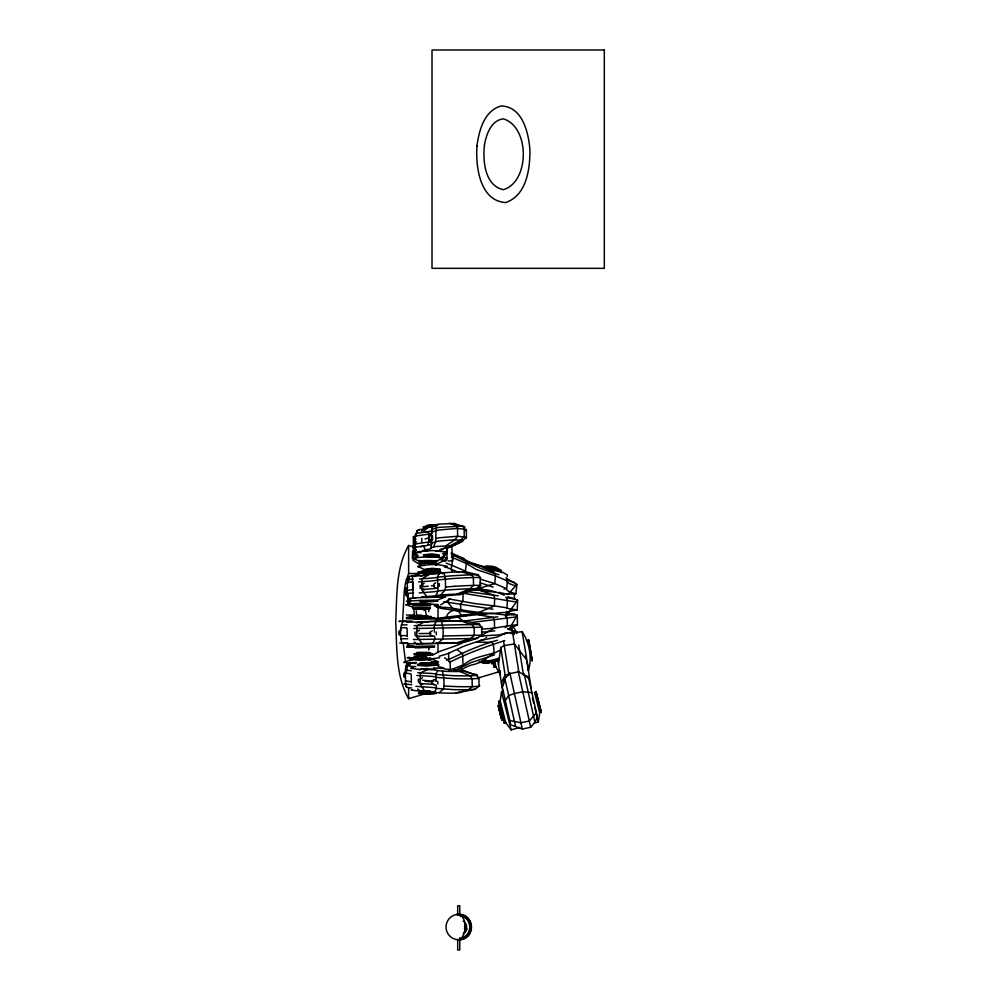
<?xml version="1.0" encoding="UTF-8"?>
<svg xmlns="http://www.w3.org/2000/svg" width="1000" height="1000" viewBox="0 0 1000 1000"><rect width="100%" height="100%" fill="white"/><g stroke="black" fill="none" stroke-linecap="round" stroke-linejoin="round"><path stroke-width="1.5" d="M427.825 544.362L428.812 541.987L428.675 531.65L417.837 533.188A32.725 3.538 0 0 0 415.4 534.513L414.862 549.712L415.775 554.575A19.837 2.138 0 0 1 415.788 556.55L415.775 557.587L417.038 557.575M427.413 551.038L422.512 550.662L427.4 549.475A18.1 1.95 0 0 0 431.087 548.263L431.725 529.45L433.3 525.662L436.112 524.738A19.75 2.138 0 0 1 439.038 524.125L453.775 523.462L464.538 526.788A27.075 2.925 0 0 1 464.637 527.65M430.775 547.925L433.413 547.062L435.675 541.763L436.112 524.738M446.975 547.375L446.962 559.788L444.975 561.425M466.4 537.75L466.4 529.925M402.612 620.9L404.288 590.638L405.525 582.725L408.625 573.5L408.625 545.475L413.113 546.763M507.938 596.7L517.575 600.212L517.263 609.825L512.6 609.312A39.275 2.438 1.8 0 1 509.062 608.763L506.962 608.1L507.45 600.013L505.825 596.987M412.337 558.875L412.625 551.05M413.762 607.975L414.363 616.362M466.362 572.038L465.363 571.062L466.688 560.962L462.088 557.675L453.787 554.138A61.513 10.475 5.1 0 0 451.075 553.075M466.725 928.625L466.6 929.4L466.6 925.638A7.3 7.287 -90 0 0 463.225 921.237M506.6 594.125L515.925 593.8L516.775 584.35L506.887 578.587M498.488 664.775L500.763 647.463L504.263 645.575L514.4 643.975L526.725 659.963M500.225 701.025L501.488 691.825L511.15 729.912L519.725 727.412M534.525 692.3L539.738 712.95L538.325 722L534.038 723.25M421 576.263L423.75 574.925L429.05 574.375A26.775 1 -1.6 0 0 439.062 573.325L444.025 572.812L445.387 579.15L445.562 587.013L445.05 590.225L440.575 595.037L435.988 595.525A25.038 0.938 -1.6 0 1 426.6 596.512L421.6 597.025L422.863 597.013M419.275 669.9L422.038 669.025L427.388 669.575A26.15 1.625 -1.6 0 1 431.6 669.712A27.525 1.713 -1.6 0 1 437.525 670.6L442.488 671.1L443.862 678.188L444.025 686.038L443.525 689.125L439 692.763L434.387 692.288A25.425 1.575 -1.6 0 0 424.913 691.325L419.875 690.825L417.675 688.975M441.512 621.45L443.025 628.125L443.212 636L442.65 639.15L437.675 643.462L416.625 643.737L414.2 642.075M415.412 539.263L414.862 542.163L416.012 541.9M416.4 662.525L407.675 662.887L407.675 663.575A27.875 1.55 0 0 1 407.675 664.9L405.475 671.587A44.488 2.487 0 0 0 406.725 671.413M407.325 583.587L409.5 576.45A27.513 1.2 0 0 1 415 575.725M405.812 683.9L406.475 687.062L405.475 683.525L405.475 669.475L406.075 665.588L407.675 662.887M407.325 596.775L407.325 582.8L409.5 576.45M407.575 643.025L401.863 643.025C400.112 635.938 399.412 627.675 403.188 621.087L412.15 621.087M528.25 669.35L528.462 670.4C532.35 657.663 529.3 642.537 522.112 631.538L510.387 633.55M448.688 661.575L448.663 653.263L461.438 647.312A83.312 13.125 -4.7 0 1 468.2 644.65L484.825 639.025M502.25 686.787L504.837 678.375L509.975 673.65L518.325 671.825L524.338 674.737L528.8 678.8M502.837 686.1L504.588 680.612M407.912 582.312L409.5 577.962M435.775 525.513L427.725 525.538M439.137 573.325L437.475 577.163L438.075 590.95L435.988 595.525M437.55 670.6L435.875 674.438L436.062 681.312M417.45 530.675A21.725 2.35 0 0 0 416.863 531.2L414.862 538.8L416.012 539.075M501.35 682.85L505.112 674.887L508.825 674.425L503.562 641.188M429.6 621.362L466.037 620.887L436.075 621.525L434.225 625.363L434.438 632.175M446.413 617.125C448.075 610.075 458.15 607.35 461.062 615.05M502.113 686.188L510.725 724.812L522.325 729.038L530.688 727.275L534.913 722.175L537.362 717.212L528.663 678.188M407.675 663.575L406.075 666.637A42.3 2.362 0 0 1 407.25 666.8M409.975 660.987L411.05 658.25L413.988 658.25M432.587 643.525L434.9 639.25L434.525 636.112L419.312 636.3M434.387 692.288L436.488 688.413L436.15 685.238A44.425 2.763 -1.6 0 0 431.763 684.2L419.925 683.6L424.875 691.338M508.05 628.812L509.513 628.7L517.225 615.188L505.938 613.65M409.975 660.062L411.05 658.25M422.9 586.675L423.325 585.975M408.625 545.475C395.513 568.4 397.075 596.5 395.688 622.075C397.075 647.65 395.513 675.763 408.625 698.675L426.562 693.337M482.45 662.125L482.4 663.1L486.625 663.363L497.738 660.788M536.388 712.875L529.288 721L520.925 722.763L509.762 720.5M505.3 700.45L508.663 695.562L514.412 693.55L522.762 691.75L531.875 692.6M506.125 612.513L509.113 612.05L517.575 600.212M501.5 571.4L500.662 569.75L492.512 567.1L485.737 566.3L483.2 566.675L483.125 567.675M501.425 572.587L501.5 571.587L497.163 569.513L484.113 567.575M507.238 576.688L507.375 574.975L503.288 572.65L485.037 568.288M508 594.513L516.775 584.35M435.387 561.862A25.938 2.8 0 0 1 436.337 561.663L443.988 556.5L443.988 554.663L446.962 551.287M487.825 568.913L493.537 571.5M443.988 556.5L446.962 553.35L446.975 550.1M482.225 612.75L470.988 611.362A77.925 4.838 1.8 0 1 464.588 610.388L452.438 608.188A63.938 3.962 1.8 0 0 448.75 607.688L436.512 606.888L441.238 608.413L457.262 610.662A70.862 4.4 1.8 0 1 462.388 611.438L478.225 613.525M433.3 525.662L433.625 526.013A19.35 2.087 0 0 1 429.688 527.312L427.512 527.575L422.938 532.35L427.638 531.737A29.238 3.162 0 0 0 432.15 530.25L431.725 529.45L435.988 528.038A29.85 3.225 0 0 1 439.062 527.337L462.788 526.1L464.2 528.65L464.2 536.487L460.85 539.938L449.925 545.862L436.15 546.487A18.475 2 0 0 0 433.413 547.062M421.388 531.225L424.462 528.587L427.512 527.575M432.587 655.138L439.137 651.6L453.587 646.562A75.75 11.938 -4.7 0 0 458.988 644.438L467.987 640.25M460.6 939.15C467.025 933.288 467.612 914.938 456.688 914.45L458.713 914.388M419.963 679.475L422.475 677.663M486 566.45C489.588 565.513 497.362 566.512 498.488 569.525M505.05 633.35L497.175 637.025L480.5 640.45M446.037 545.725L454.925 539.725L457.562 536.25L457.575 528.425L456.488 525.875L449.613 523.312M424.188 583.312L421.688 584.987L421.763 588.288L424.338 589.925M435.712 582.762L433.7 584.1L433.762 586.75L435.825 588.062M429.05 574.375L422.163 578.763L419.487 579.038M416 541.912L413.913 543.225L413.913 545.862L416 547.175M430.875 535.262L428.888 536.512L428.888 539.15L430.875 540.538L432.863 539.288M419.487 630.25L416.712 631.987L416.788 635.3L419.65 636.875M432.275 630.737L430.05 632.125L430.112 634.775L432.4 636.038M460.637 938.213C473.3 936.675 472.587 916.438 459.862 915.788M440.637 604.85L450.213 598.975M476.912 642.15L492.175 642.35L493.488 645L494.125 652.75C482.962 656.637 468.35 657.712 461.062 668.037L461.662 669.75L465.412 667.412A77.925 12.275 -4.7 0 1 471.725 664.925C483.125 663.2 490.562 653.462 501.138 649.987M436.3 551.312L440.662 550.35L445.525 547.475M407.612 587.425L405.712 588.525L405.712 591.838L407.612 592.938M405.775 672.05L403.85 673.162L403.85 676.462M507.275 594.325L499.1 592.413M506.887 615.95L504.975 614.913L490.25 613.275L478.438 612.775L473.725 613.275L474.375 613.625M439.162 554.95L431.712 553.913L423.45 554.8M505.1 627.65L507.4 626.413L507.2 618.562L505.4 615.825M414.263 654.9L423.462 655.75L432.663 654.9M411.85 659.375L403.812 662.387L415.875 663.5M410.887 659.538L420.1 660.387L429.625 659.712M439.712 657.763L431.575 658.75M404.513 683.7L403.963 684L406.138 684.575M481.325 613.325L473.537 614.038L475.625 614.462M506.488 612.013L506.637 611.4M401.087 630.125L398.975 631.237L398.975 634.55L401.087 635.65M436.075 621.525L424.875 621.675L417.25 625.6L414.275 625.638M440.662 550.35L440.05 549.725A19.875 2.15 0 0 1 443.525 548.587C451.287 547.388 459.012 543.45 465.012 538.638A28.475 3.075 0 0 0 466.025 537.2L457.562 536.25L439.237 537.775A31.387 3.388 0 0 0 436.012 538.525M433.537 562.537A25.938 2.8 0 0 0 436.337 564.338L443.988 560.588L446.962 557.925A44.25 4.775 0 0 1 442.2 556.438M509.513 628.7L517.475 624.8L517.225 615.188M419.988 693.538L434.288 693.562M427.388 669.575L420.45 672.875L417.75 672.613M447.375 548.125L461.575 541.862A25.425 2.75 0 0 0 462.488 540.575L454.925 539.725L438.562 541.1A28.025 3.025 0 0 0 435.675 541.763L431.675 543.088L432.075 543.837A27.462 2.963 0 0 1 427.837 545.237L420.525 546.763M417.537 665.35L426.413 666.087L436.362 665.188L435.238 664.85M411.875 689.587L411.175 689.925L415.588 690.713L429.9 690.788M418.462 692.35L424.475 693.075L435.8 692.387M418.462 693.538L426.825 694.237L436.2 693.388L435.138 693.062M440.625 595.037A24.488 0.912 -1.6 0 1 456.962 594.087L470.05 588.775L476.1 588.713L480.325 585.337L480.163 577.475L477.95 574.775L465.812 571.75L461.575 571.788A26.175 0.975 -1.6 0 0 444.087 572.812M479.225 612.288L494.387 605.9L507.2 607.863M497.512 640.238C480.65 644.675 465 652.013 449.3 659.225A104.425 16.45 -4.7 0 1 446.475 660.275M449.787 662.2C467.388 653.337 485.887 646.663 504.725 640.588M449.038 670.5L463.038 664.987L462.612 653.975L457.438 649.812M454.113 670.775L471.163 662.575L494.462 654.887M479.888 662.588L486.062 660.15M428.175 575.25L412.45 576.188L412.962 597.825L445.588 596.962L437.55 600L420.2 600.45M416.337 622.737L422.962 621.638M425.812 526.512L435.15 526.188M496.637 660.775L491.275 662.325M497.612 659.625L486.5 662.2L481.987 661.513M437.725 572.975L419.288 573.462M432.675 601.45L437.788 601.112L432.325 601.05M427.287 668.462L426.438 668.662M458.988 594.637A23.4 0.875 -1.6 0 0 460.938 594.05L476.1 588.713A35.663 1.325 -1.6 0 1 474.55 589.45M436.012 530.7L431.525 532.175L431.975 533.025A30.762 3.325 0 0 1 428.525 534.35M425 539L429.312 537.575M437.675 643.462L455.887 643.088L470.387 638.575L477.7 638.337L476.562 638.312M460.875 939.613C475.125 937.875 474.325 915.113 459.988 914.375A12.737 12.737 0 0 1 469.35 934.137A12.737 12.737 0 0 1 447.512 933A12.737 12.737 0 0 1 458.888 914.312M477.537 587.7L479.625 588.263L494.762 583.6L506.712 588.7L507.4 580.975L506.012 577.737M478.875 677.763L499.8 671.538M413.837 607.525L405.812 604.6L413.888 604.05M412.638 607.35L430.438 607.35L429.25 607.525M437.575 601.188L433.387 600.588M436.65 643.213L458.1 642.925L462.375 641.675M499.212 658.275L490.838 660.45L479.087 661.862M474.363 589.913C484.412 588.212 494.988 591.188 504.212 595.175M506.425 612.05L517.263 609.825M455.887 643.088C465.125 642.7 474.75 639.875 482.463 635.087M445.387 567.225L447.375 566.413C438.038 564.012 427.038 564.012 417.688 566.413L424.237 569.412L432.137 568.3L440.312 569.188L439.225 569.625M435.913 619.6L445.425 618.787A68.35 3.5 -1.5 0 0 449.375 618.337L462.375 616.4A83.312 4.263 -1.5 0 1 469.225 615.538L485.925 613.65M460.225 621.525L497.788 616.788M439.05 656.275L444.762 654.65A68.35 10.762 -4.7 0 0 448.663 653.263M439.062 692.763A24.725 1.538 -1.6 0 0 455.525 693.138L468.725 689.688L474.812 689.325L479.075 686.263A40.675 2.525 -1.6 0 0 479.325 685.475M415.525 658.475L424.375 658.4M455.55 693.138L474.812 689.325A36.325 2.25 -1.6 0 0 474.738 688.5M416.012 549.725L414.862 549.987L415.775 556.55M414.862 552.7L415.9 552.475M474.175 613.737L460.025 615.475A75.75 3.875 -1.5 0 1 454.55 616.163L434.513 618.638M417.625 653.688L417.013 653.925L429.562 653.737M414.263 658.325L413.65 658.562L426.188 658.375M455.45 642.75L450.5 642.675M434.588 571.85L421.938 572.1L422.663 572.188M444.35 552.75L446.625 552.075L432.463 550.538L417.088 551.788L420.988 552.812M437.775 554.913L424.675 555.8L427.75 556.375M413.137 667.675L410.65 668.337L418.375 669.262L434.8 668.962M441.012 668.4L443.5 667.738L439.087 666.95M503.938 589.2C507.287 587.312 505.675 590.062 508.188 591.038A35.337 6.012 5.1 0 0 511.488 592.463L515.925 593.8M506.388 615.262L507.175 615.125A37.337 1.913 -1.5 0 1 510.538 614.688L514.975 614.288L506.388 614.288M409.363 657.188L407.188 657.763L411.95 658.575M404.375 662.1L406 661.825M504.738 612.413L479.387 614.5M503.85 633.625L512.55 632.25L514.288 634.525M413.975 616.35L414.65 616.312M475.725 638.787L472.95 639.125M437.95 569.55L433.837 569.888M471.737 622.513L509.062 617.812A39.288 2.013 -1.5 0 1 512.6 617.362L517.275 616.938M421.925 663.95C416.238 665.562 440.737 664.3 429.75 663.675M494.787 630.862L482.525 632.15M482.85 635.875L479.85 636.25L494.588 628.038L509.275 625.675A39.275 2.013 -1.5 0 1 512.812 625.225L517.475 624.8M423.688 545.913L417.15 547A30.738 3.325 0 0 0 414.862 548.25L415.775 554.575M489.312 662.688L483.725 662.35M419.212 653.763L427.738 653.763M427.725 654.013L419.787 654.087M420.163 663.787C406 666.012 454.263 664.388 429.55 663.425M443.688 597.275L445.175 597.1M435.887 556.362L438.075 555.938L431.7 555.237M416.737 647.513L422.262 647.525M418.65 581.95L431.725 580.925A43.5 1.613 -1.6 0 0 437.55 579.975L452.4 578.575A41.188 1.538 -1.6 0 1 473.387 577.525L480.163 577.475A39.938 1.487 -1.6 0 1 480.4 577.925M423.787 586.663L428.263 586.2M431.238 585.887L434.225 585.575M419.175 592.925L431.337 591.938A38.712 1.438 -1.6 0 0 438.05 590.95L445.05 590.225A38.562 1.438 -1.6 0 1 449.513 589.837A36.9 1.375 -1.6 0 1 470.05 588.763L473.55 585.388L480.325 585.337A39.938 1.487 -1.6 0 1 479.237 586.062M481.613 629.212L494.588 628.038L494.375 620.175L493.212 617.362L478.038 614.725M414.05 619.312L434.5 618.888M407.238 622.075L406.463 622.163L428.612 621.938M441.838 621.487L442.612 621.413L440.513 621.337M415.05 646.35L434.575 645.975M445.562 587.013L454.762 586.287M425.637 668.763L422.038 669.025M433.862 570.725L434.875 570.6L421.925 570.9L431.062 570.562M407.837 579.075L406.225 579.55M429.25 603.95C435.288 603.263 407.788 603.263 413.837 603.95M435.962 604.913L438.125 604.6L430.05 604.05M413.363 658.05C400.65 659.513 439.55 659.513 426.838 658.05M428.812 534.15L417.425 535.775A34.425 3.713 0 0 0 414.862 537.175M428.812 541.987L417.425 543.6A34.413 3.713 0 0 0 414.862 545M429.412 663.213L431.375 662.862L422.075 663.112L436.35 662.387L434.162 661.825M429.425 664.4L431.388 664.05L429.725 663.85M435.613 565.5L436.325 564.338M415.775 575.487L416.538 575.438M435.387 571.975C452.562 571 403.975 572.163 421.887 572.337M423.425 601.325L421.4 601.538L423.713 601.65M434.175 601.375L436.2 601.15L433.888 601.05M428.875 650.1L428.862 647.025L424.875 647.025M460.288 642.962L458.1 642.925M399.7 642.987L408.062 643.15M407.013 645.75L413.988 645.85M424.913 529.113L419.3 529.562L417.375 530.612M442.55 671.087A26.425 1.638 -1.6 0 0 460.15 671.5L464.45 671.237L476.688 675.413L478.913 678.413L479.075 686.263L472.25 686.675A41.025 2.55 -1.6 0 1 458.162 686.675L444.025 686.038M460.175 671.5L470.2 675.8L472.088 678.825L478.913 678.413A40.675 2.525 -1.6 0 0 477.812 677.275M417.788 618.038L416.987 618.1L434.762 617.725L431.912 617.688M419.875 690.825L421.138 690.763M418.7 653.312C399.85 654.675 443.612 655.15 430.2 653.413M424.925 601.237L419.812 601.587L425.275 601.65M431.613 647.288L432.825 647.2L430.575 647.175M415.138 575.312L412.362 575.575L413.638 575.763M427.863 607.5L415.163 607.5M415.213 608.4L419.688 608.275M409.775 643.625L407.038 643.8L432.175 643.5M416.15 647.487L414.637 647.575L420.312 647.562M434.25 571.225C454.412 569.412 416.55 568.538 426.362 571M433.837 571.075C450.513 569.612 419.412 568.837 427.35 570.887M424.038 601.225L426.688 601.175M430.913 601.525L433.562 601.475M416.938 618L413.575 618.162L426.562 618.038M430.262 647.337L434.588 647.163L428.913 647.188M428.038 617.95L431.35 617.788L430.238 617.762M426.175 601.138L433.025 600.988M431.425 601.55L426.775 601.675M420.375 616.388L416.438 616.388C435.725 616.275 393.8 616.287 416.163 616.388M434.938 643.413L443.237 643.05L441.125 642.975M428.525 647.387L431.413 647.325M435.163 556.575L428.95 556.587M425.163 605.225C445.8 604.538 403.663 604.6 416.325 605.175M425.163 608.8L430.438 608.55L412.638 608.55L413.837 608.725M425.938 616.775L429.275 616.638L426.312 616.65M416.625 643.737L418.013 643.7M424.288 663.5L426.9 663.425M422 616.712L416.975 616.912L425.712 616.625M426.512 647.438L429.3 647.387M410.438 617.513L409.762 617.537L413.787 617.587M423.85 616.663L419.1 616.85L422 616.862M424.625 616.812L431.337 616.6L425.037 616.663M428.488 601.062L430.825 601.013M426.863 647.463L421.7 647.562M422.6 616.875L424.475 616.838M430.15 617.575L431.562 617.537L428.488 617.475M401.337 621.3L398.938 621.375L406.65 621.5M425.1 647L426.425 646.963L425.1 646.925M424.837 647.262L427.525 647.188M479.075 636.125L499.338 634.875L507.512 632.987M423.387 605.25L428.862 604.975L426.763 604.775M423.387 608.825L428.862 608.55L421.587 608.263M426.95 647.212L429.888 647.15M424.575 601.712L427.088 601.625M416.388 616.325L418.7 616.287M421.55 616.362L419.237 616.4M419 621.75L424.875 621.675M413.787 628.525L482.287 627.225L481.5 627.188M419.038 633.575L430.95 633.413M443.212 636L481.788 635.138L481.6 627.275L479.162 624.45L465.688 620.913M413.363 639.538L470.387 638.575L474.275 635.363L474.087 627.487L472.025 624.65L460.975 621.05M475.625 624.388L479.8 624.375L417.25 625.6L416.575 632.413M423.75 574.925L427.312 574.925M409.438 617.475L406.375 617.537L417.413 617.587M410.75 646.912L406.675 646.963L414.5 647.025M414.963 646.912L410.875 646.963L415.812 647.038M426.55 647.013L430.637 646.963L426.463 646.912M456.975 594.087L460.95 594.05M425.962 597.463L442.025 596.413A28.112 1.05 -1.6 0 1 445.9 595.725L458.988 594.637L473.1 589.612A35.663 1.325 -1.6 0 0 473.875 589.525M417.05 616.312L423.963 616.337L417.55 616.3M412.438 646.9L408.413 646.963L412.525 647.025M415.812 646.888L412.625 646.963L415.05 647.013M420.575 600.413L406.362 601.188M419.237 605.312L423.837 605.312M423.837 608.875L419.237 608.875M414.938 616.3L411.825 616.337L417.413 616.4M422.987 616.375L426.1 616.35L421.763 616.3M431.975 526.987L423.188 527.938M411.613 646.888L414.387 646.9M417.5 616.388L428.162 616.337L421.7 616.388M451.825 545.65L452.5 560.925L448.15 560.925M408.625 573.5L419.462 573.5M401.425 624.888L407.113 624.888M400.763 627.75L406.75 627.75M400.763 635.625L406.75 635.625M400.763 638.775L407.7 638.775M414.15 617.612L416.863 617.625M414.15 618.812L406.375 618.725M421.488 605.262L417.088 605.275M411.037 600.588L408.3 600.075A25.6 1.113 0 0 0 408.3 599.125L407.325 593.862A39.2 1.713 0 0 1 413.562 592.925M406.35 614.987L414.025 615.062M417.1 615.087L421.7 615.138M481.688 635.05L482.45 635.075M424.275 617.475L425.95 617.487M412.337 604.175L408.3 603.65A25.6 1.113 0 0 0 408.3 602.7L408.3 602.238A25.725 1.125 0 0 1 409.363 601.912M425.988 604.675L412.638 604.975L417.825 605.225M417.088 608.85L419.588 608.825M427.775 646.925L428.888 646.963M434.212 525.85L423.2 526.75M431.062 555.312L425.425 554.938M424.462 528.587L425.763 528.625M415.25 608.787L417.825 608.787M482.3 591.213L495.012 592M433.462 667.925L444.05 668.487A30.812 1.913 -1.6 0 0 446.037 669.212L462.325 670.325A25.488 1.587 -1.6 0 1 464.425 671.237M414.913 576.388L412.45 576.188M415.438 598.025L412.962 597.825M429.375 658.188L433 659.125M426.25 653.475L427.663 653.538M415.163 608.688L416.325 608.75M424.775 565.513L423.688 565.45A6.412 0.688 0 0 0 419.988 565.388L419.075 560.45L419.988 565.388M418.2 574.487L417.287 574.4L419.012 574.237L416.037 574.487M488.237 567.188L491.275 567.513M407.975 604.913L405.812 604.6M515.388 598.85L510.95 598.362A37.337 2.312 1.8 0 1 507.6 597.837M517.513 601.975L512.85 601.462A39.288 2.438 1.8 0 1 509.312 600.913L463.125 593.225L462.875 601.075L460.55 604.237L460.763 609.462M509.113 612.05L506.25 611.75M486.712 591.175L474.1 589.462M416.9 675.462L431.587 676.35A44.438 2.763 -1.6 0 1 435.962 677.387L455.487 678.775A41.175 2.562 -1.6 0 0 472.088 678.825M422.5 680.2L433.713 681.338M425.087 681.225L431.1 681.838M415.9 686.338L432.562 687.475A39.675 2.462 -1.6 0 1 436.475 688.413L453.913 689.65A36.763 2.288 -1.6 0 0 468.725 689.688L472.25 686.675L472.088 678.825M426.287 569.55L427.35 569.7M498.212 595.825L467.912 591.65M492.975 609.2L447.875 602.3A98.075 6.088 1.8 0 0 443.75 601.712M471.962 613.75L474.975 614.288M431.175 556.438L432.125 556.638M491.875 566.8L494.237 567.337M414.862 546.625L416.012 546.9M414.862 549.712L415.9 549.938M418.2 566.838L419.688 567.225M514.763 582.587L510.538 581.312A33.6 5.713 5.1 0 1 507.413 579.963M516.613 586.075L512.175 584.738A35.35 6.012 5.1 0 1 508.875 583.312L507.212 582L507.4 580.975L495.45 575.875L476.5 569.6L466.037 563.337L452.8 557.688A98.837 16.825 5.1 0 0 451.425 557.112M524.987 675.688L529.4 676.875M488 568.737L472.137 562.975A74.963 12.763 5.1 0 1 465.75 560.25L462.088 557.675M466.925 562.075L484.862 567.175M463.35 620.875L466.075 621.663M461.575 571.788L471.525 574.837L477.95 574.775A37.975 1.412 -1.6 0 1 476.925 575.462M494.6 568.237L496.087 568.7M479.938 582.7L493.113 587.112M507.762 629.113L516.663 631.962L516.912 633.538M463.725 670.8L473.475 674.038A38.675 2.4 -1.6 0 1 476.662 675.413L470.2 675.8A39.137 2.438 -1.6 0 1 454.438 675.763L435.875 674.438A42.237 2.625 -1.6 0 0 431.712 673.438L420.45 672.875L420.037 682.775L422.638 684.275M444.263 566.65L447.15 567.638A88.25 15.025 5.1 0 1 451.025 569.163L458.913 572.525M426.25 525.612L430.812 524.875L437.475 525.525M481.4 579.513L494.762 583.6L495.45 575.875L494.637 572.888L480.513 565.538M478.688 589.938L493.638 595.125L494.637 598.05L494.387 605.9L474.387 603.488L448.688 598.913L447.875 602.3L452.438 608.188M463.6 614.812L466.163 615.7M446.188 563.15L447.775 563.713A98.825 16.825 5.1 0 1 452.113 565.413L465.363 571.062M419.938 608.5L425.462 610.525L426.688 617M498.9 574.712C483 570.475 468.65 562.775 454.1 555.6A93.963 15.987 5.1 0 0 451.413 554.513M479.625 588.263L482.425 589.462M413.988 558.9L420.037 561.487M431.613 661.175L438.537 664.4L438.537 665.525L435.763 664.1M434.075 605.425L436.637 606.763M497.325 569.188L498.225 569.65M436.175 680.7L434.1 679.5L432.075 680.95L432.137 683.587L434.212 684.788M436.138 604.55L439.85 606.763M444.562 657.812L447.05 659.312M412.912 560.262L418.913 564.025M416 550.237L413.387 548.6L413.387 545.3M431.525 540L431.975 540.85A30.75 3.325 0 0 1 428.525 542.175M417.125 636.9L415.062 635.3L414.975 631.987M458.275 617.212L463.225 621.15M435.988 570.763L439.462 573.875M439.712 570.763L442.675 573.875M505.688 722.588L511.15 729.912L510.938 729.275M422.125 643.675L416.662 636.35M426.562 596.512L421.65 589.513L431.9 588.787A43.5 1.613 -1.6 0 0 437.725 587.837M513.075 626.85L516.663 631.962M495.688 666.575L500.613 675.113M423.413 545.812L425.363 549.725M503.35 719.675L499.65 705.088M452.225 571.975L451.025 569.163L453.787 554.138M538.112 721.363L538.325 722L534.925 707.812M500.15 700.638L505.812 722.95M540.438 709.562L540.763 710.675L540.075 708.2M540.825 711.137L541.237 712.525L540.175 708.088M414.862 554.288L415.775 557.587M537.062 695.85L535.9 691.513L536.975 695.962M503.4 720.138L504.312 723.375L498.65 701.062L499.4 704.35M539.612 706.425L540.375 709.475M499.513 710.6L498.625 707.288L499.738 711.925M537.325 696.75L538.675 701.988M538.062 699.7L536.375 693.375L536.638 694.575M539.812 707.3L537.15 696.8M500.062 713.263L501.9 720.2L498.113 705.2L501.35 718.012L500.1 713.337M532.413 697.938L533.675 702.875M538.638 701.938L539.987 707.25M537.938 699.862L536.613 694.613M539.2 704.188L540.525 709.425M408.3 600.075L407.325 596.013A39.013 1.7 0 0 0 408.425 595.9M407.65 600.938L408.3 603.65M493.625 663.562L493.363 661.575M524.163 673.975L534.913 722.175M518.125 670.938L530.688 727.275M509.775 672.763L522.325 729.038M504.663 677.6L515.5 726.237M408.3 599.125L407.325 594.562A39.013 1.7 0 0 1 408.425 594.675M491.95 663.062L492.163 664.1L491.838 661.85M529.237 643.012L528.95 641.513L529.25 643.65M531.55 657.65L531.838 659.163L531.725 658.3M501.488 691.825L501.613 692.487M529.5 644.55L528.65 639.637L529.325 644.25M531.287 656.125L532.137 661.038L531.538 657.025M493.562 663.5L494.275 667.463L493.562 662.562M529.312 643.375L530.188 648.675M530.962 654.188L531.475 657.3M529.712 645.725L530.625 651.188M530.6 652L531.075 654.95M530.163 649.488L530.625 652.288M530.575 650.975L531.462 656.425M529.725 646.75L530.212 649.7M526.512 657.487L522.125 631.8M498.05 658.487L498.45 660.975M529.525 645.375L529.85 647.438M530.938 653.238L531.788 658.5M526.075 655.85L531.213 688.35M518.725 645.05L523.45 674.85M511.825 627.7L518.888 672.325M500.763 647.463L505.538 677.625M497.562 658.9L502.925 692.75M527.238 662.025L528.462 670.4M495.087 662.288L495.812 667.2M405.525 661.912L403.363 644.425M499.975 670.512L500.387 673.275M527.238 640.913L527.112 639.9M449.375 618.337L449.613 621.35M416.3 610.85L416.6 616.3M450.05 661.287L450.363 670.013M436.275 632.038L436.337 634.688M407.088 628.612L407.287 636.475M439.312 583.612L439.363 586.263M437.725 681.363L437.788 684.013M421.562 585.588L422.163 578.763L431.912 578.075A41.35 1.538 -1.6 0 0 437.45 577.163L451.575 575.825A39.15 1.45 -1.6 0 1 471.512 574.837L473.387 577.525L473.55 585.388A41.05 1.525 -1.6 0 0 454.775 586.287M420.125 585.288L420.2 588.6M418.387 679.075L418.462 682.387M413.013 582.537L413.188 590.4M411.225 674.887L411.4 682.738M413.35 536.975L413.488 558.525M428.812 608.525L428.812 611.6M459.775 914.912L459.775 905.763L457.688 905.763L457.688 914.912M459.775 937.8L459.775 950L457.688 950L457.688 939.325M438.038 607.6L438.038 618.45M438.038 644.788L438.038 652.537M436.325 560.45L436.325 561.663M432.475 535.662L432.475 538.288M430.225 658.225L438.537 661.925A46.5 2.6 0 0 0 434.363 662.525M426.85 662.862L426.85 663.525M421.775 538.35L421.775 541.638M416.875 531.2L416.875 532.225A21.212 2.288 0 0 1 417.612 532.388M408.625 687.962L408.625 698.675M407.912 580.775L407.912 580.025A41.737 1.825 0 0 1 413.038 579.138M407.675 664.9L405.475 672.6A45.038 2.512 0 0 0 410.913 673.812M406.475 684.587L406.475 685.238M406.275 587.7L406.275 590.35M406.275 591.263L406.275 593.913M406.075 668.637L406.075 669.613A42.675 2.387 0 0 0 411.238 670.763M405.712 592.087L405.712 595.4M404.425 674.987L404.425 677.638M399.613 631.562L399.613 634.212M446.512 550.675A36.425 3.938 0 0 1 446.95 551.287M442.388 553.562A32.525 3.513 0 0 1 443.963 554.663M445.363 553.713A44.25 4.775 0 0 1 446.987 553.35M421.213 562.438A23.588 2.55 0 0 1 419.975 564.25M420.65 562.25A23.588 2.55 0 0 0 419.975 562.087L419.988 561.038A23.688 2.562 0 0 1 420.538 560.487M444 560.588A39.513 4.263 0 0 1 440.412 559.6M442.55 556.812A39.513 4.263 0 0 1 444 556.5M466.613 929.463A7.3 7.287 -90 0 1 463.225 933.875M464.538 926.1A5.787 5.775 -90 0 1 464.5 929.087M465.288 923.913A7.25 7.237 -90 0 1 464.137 932.638M462.738 916.45A11.312 11.312 0 0 1 463.462 937.35M485.95 637.6A24.613 3.875 -4.7 0 1 486.575 637.312M436.012 530.7A31.4 3.388 0 0 1 439.25 529.95L457.575 528.425L466.05 529.375A28.475 3.075 0 0 1 465.5 530.638M453.738 523.462A18.262 1.975 0 0 1 455 524.475M449.9 545.862A17.087 1.85 0 0 1 450.45 547.125M417.9 530.5A21.725 2.35 0 0 1 419.175 530.163M415.763 553.625A20.325 2.2 0 0 1 418.688 552.5M415.475 559.25A14.825 1.45 0 0 1 428.325 557.062A14.825 1.45 0 0 1 441.175 559.25M420.85 561.688A8.162 0.8 0 0 1 426.863 560.487A8.162 0.8 0 0 1 435.825 561.487M413.875 537.35A14.812 1.45 0 0 1 415.35 536.25M434.425 561.45A6.725 0.663 0 0 1 427.887 561.938A6.725 0.663 0 0 1 421.425 561.45M514.288 594.175A15.15 7.25 -90 0 1 514.338 598.125M495.275 567.675A13.275 2.188 4.9 0 1 496.712 568.35M459.825 692.5A23.837 1.475 -1.6 0 1 459.525 692.887M410.913 681.663A45.025 2.512 0 0 1 405.513 680.462M405.462 669.475A44.488 2.487 0 0 1 406.725 669.65M411.763 684.737A40.087 2.237 0 0 1 405.525 683.525M415.8 666.65A27.938 1.562 0 0 1 407.738 665.537M411.65 687.95A26.137 1.462 0 0 1 406.525 687.062M438.562 664.4A46.5 2.6 0 0 1 436.875 664.212M438.512 665.525A38.263 2.138 0 0 1 437.7 665.962M430.238 660.525A30.65 1.713 0 0 1 429.125 660.4M429.125 659.013A30.65 1.713 0 0 1 430.238 658.888M411.825 660.163A27.875 1.55 0 0 1 411.037 660.263M411.037 658.95A27.875 1.55 0 0 1 411.825 659.05M465.8 571.75A25.025 0.925 -1.6 0 1 463.725 572.388M407.4 590.662A43.9 1.913 0 0 1 412.713 589.725M407.4 582.8A43.913 1.913 0 0 1 412.713 581.862M408.35 598.663A25.725 1.125 0 0 1 415.838 597.863M476.962 145.975C475.55 166.55 479.712 200.912 505.688 202.562C526.525 195.438 530.112 169.075 529.913 149.938C528.663 132.7 522.337 106.112 500.9 106C484.137 110.95 478.988 130.6 476.962 145.975M484.438 145.113C482.713 160.85 484.663 185.45 503.3 189.7C529.975 181.887 529.975 126.675 503.3 118.863C490.9 120.412 486.325 134.525 484.438 145.113M415.525 657.288L424.675 657.288L415.525 657.288M418.888 652.663L428.05 652.663L418.888 652.663M417.113 652.613L429.913 652.663L417.113 652.613M413.738 657.25L426.538 657.3L413.738 657.25M420.35 663.012L433.25 662.825L420.35 663.012M423.6 555.6L427.025 556.487L439.513 555.95L433.8 555.15L423.6 555.6M458.713 939.65L457.55 939.725L458.713 939.65M604.312 50L432.013 50L432.013 268.337L604.312 268.337L604.312 50M422.163 563.038A8.162 0.8 0 0 0 435.825 562.675A8.162 0.8 0 0 0 425.812 561.7A8.162 0.8 0 0 0 422.163 563.038M424.525 563.038A6.725 0.663 0 0 0 434.663 562.475A6.725 0.663 0 0 0 424.613 561.9A6.725 0.663 0 0 0 424.525 563.038"/></g></svg>
